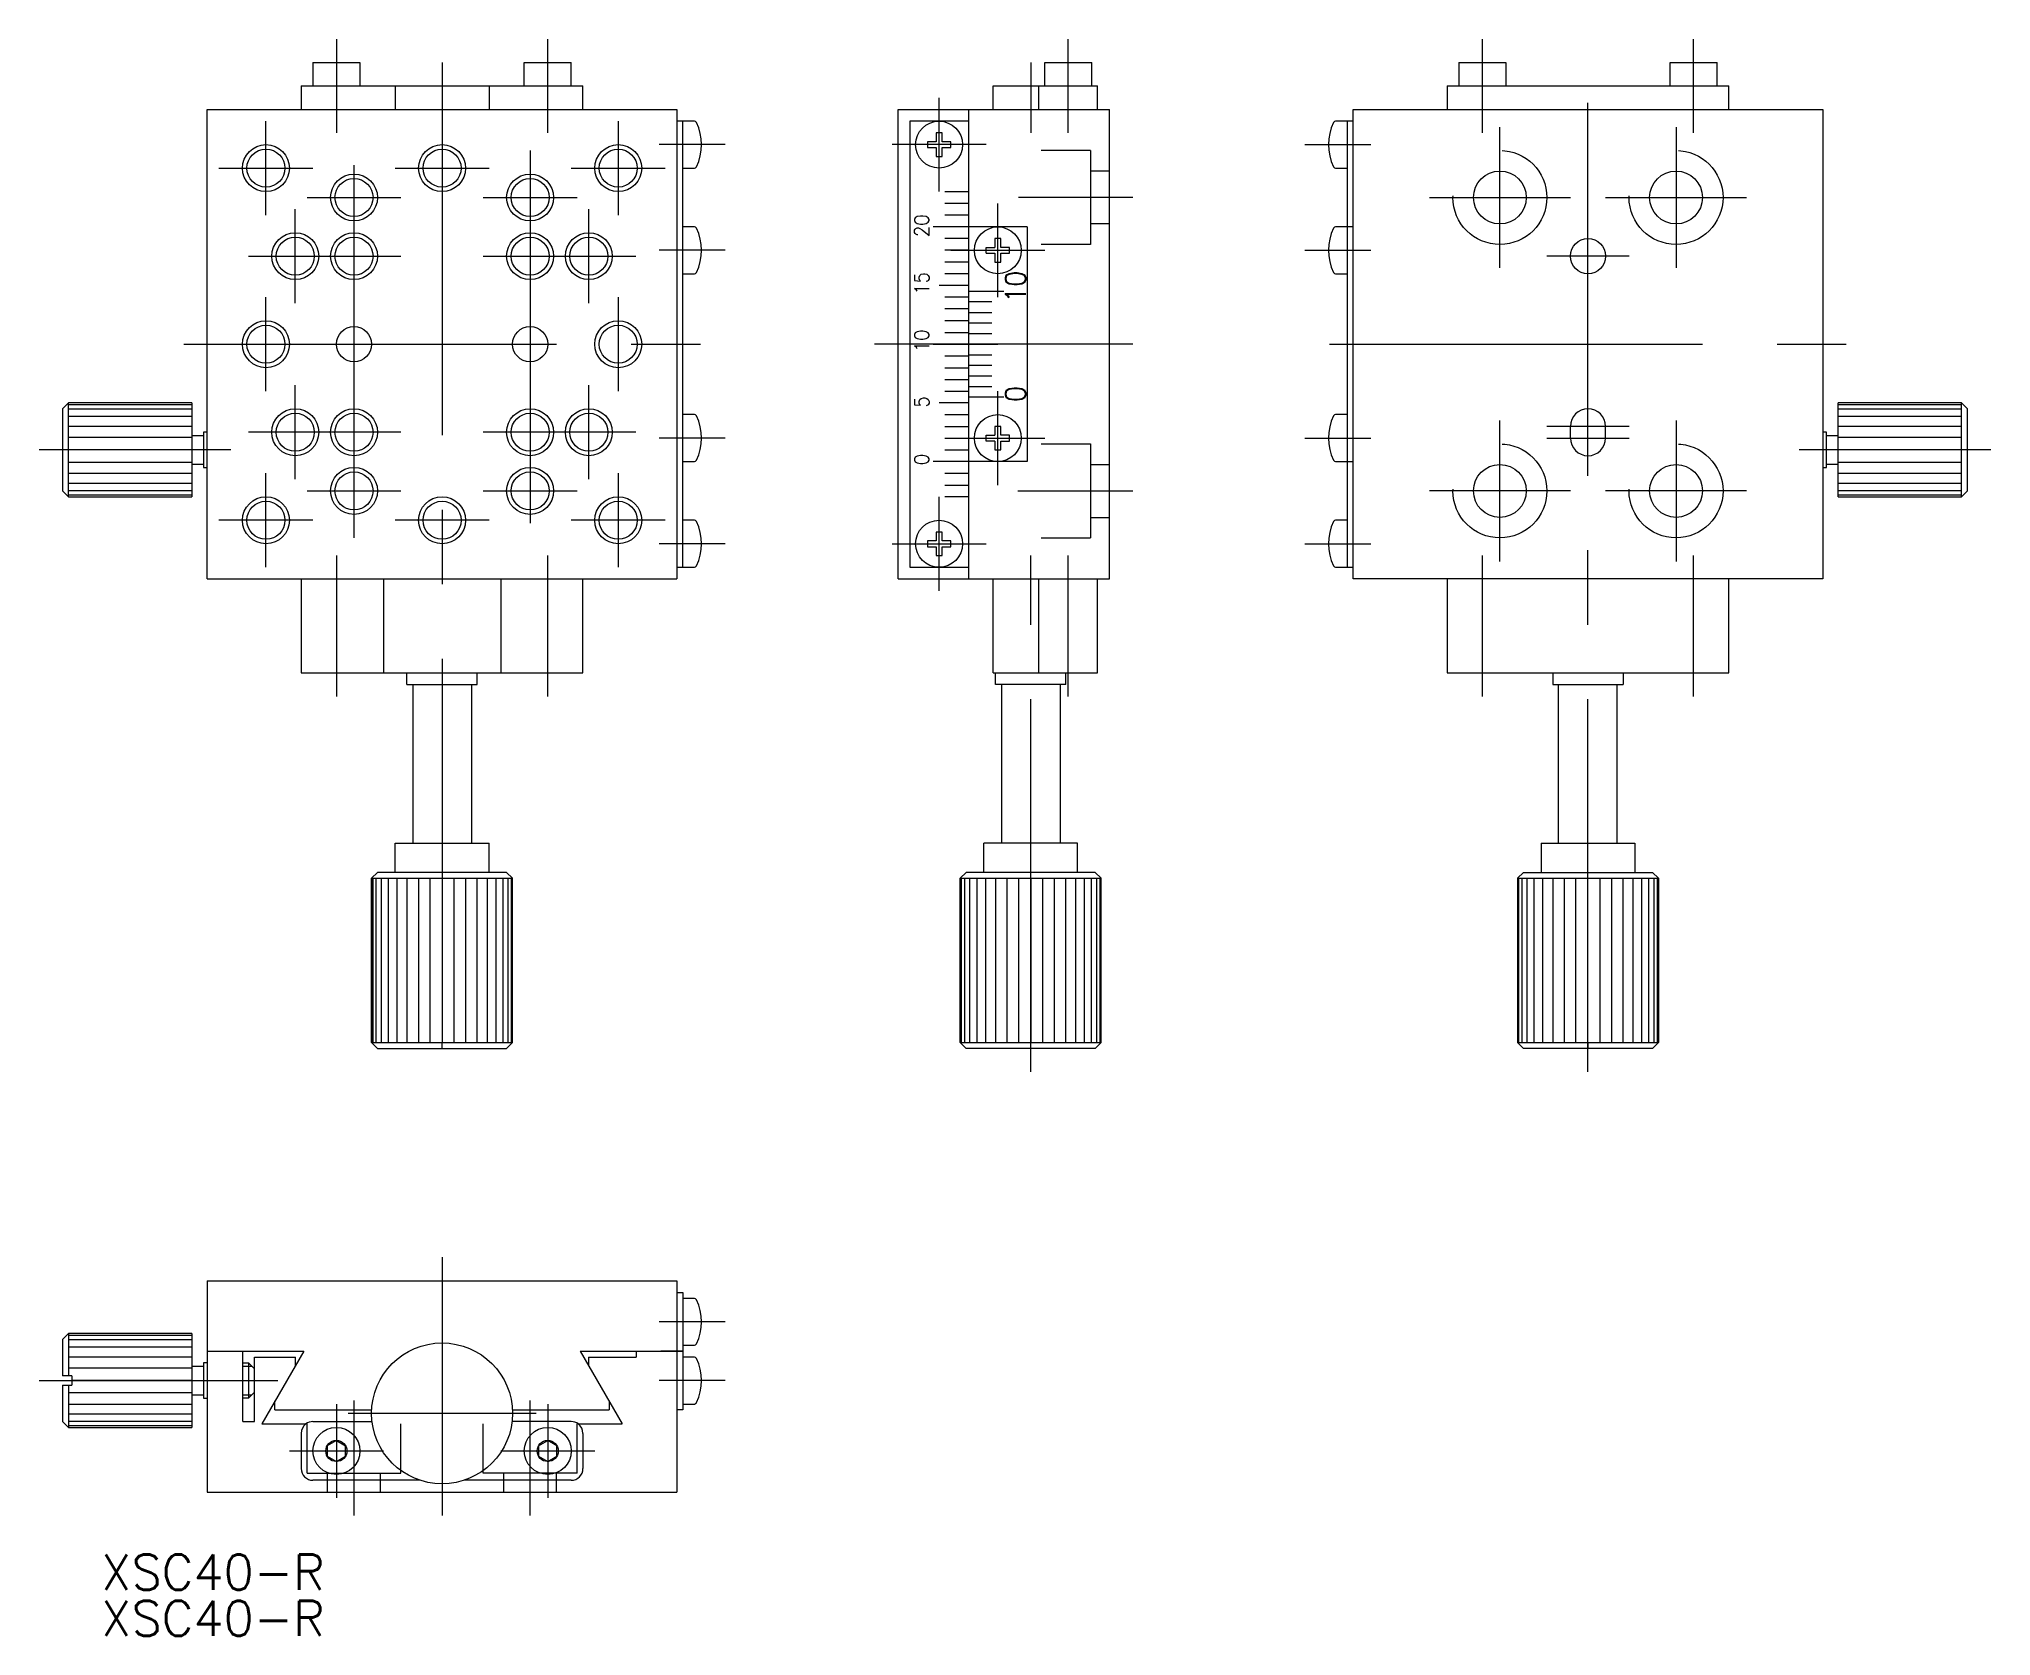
# Model space of a CAD drawing. Extents: x -34 to 132, y -110 to 26.
import ezdxf

# ---------------------------------------------------------------- set-up
doc = ezdxf.new("R2010")
doc.units = 0
doc.linetypes.add('CENTER', pattern=[50.8, 31.75, -6.35, 6.35, -6.35])
doc.linetypes.add('DASHED', pattern=[19.05, 12.7, -6.35])
doc.layers.get('0').update_dxf_attribs({"linetype": 'CONTINUOUS'})
doc.layers.add('CENTER', color=1, linetype='CENTER')
doc.styles.add('CONVERTER_1', font='txt.shx', dxfattribs={"width": 0.9})
doc.styles.get("Standard").update_dxf_attribs({"font": 'txt.shx', "height": 3, "bigfont": 'bigfont.shx'})

# ---------------------------------------------------------------- blocks, each defined once
blk = doc.blocks.new('*U2')
at = {"color": 7, "linetype": 'CONTINUOUS', "style": 'CONVERTER_1', "width": 0.9}
blk.add_text('0', height=1.25, rotation=90, dxfattribs=at).set_placement((41.47, -10.31))
blk = doc.blocks.new('*U3')
at = {"color": 7, "linetype": 'CONTINUOUS', "style": 'CONVERTER_1', "width": 0.9}
blk.add_text('5', height=1.25, rotation=90, dxfattribs=at).set_placement((41.47, -5.4))
blk = doc.blocks.new('*U4')
at = {"color": 7, "linetype": 'CONTINUOUS', "style": 'CONVERTER_1', "width": 0.9}
blk.add_text('10', height=1.25, rotation=90, dxfattribs=at).set_placement((41.47, -0.68))
blk = doc.blocks.new('*U5')
at = {"color": 7, "linetype": 'CONTINUOUS', "style": 'CONVERTER_1', "width": 0.9}
blk.add_text('20', height=1.25, rotation=90, dxfattribs=at).set_placement((41.47, 9.13))
blk = doc.blocks.new('*U6')
at = {"color": 7, "linetype": 'CONTINUOUS', "style": 'CONVERTER_1', "width": 0.9}
blk.add_text('15', height=1.25, rotation=90, dxfattribs=at).set_placement((41.47, 4.22))
blk = doc.blocks.new('*U7')
at = {"color": 7, "linetype": 'CONTINUOUS', "style": 'CONVERTER_1', "width": 0.9}
blk.add_text('10', height=1.75, rotation=90, dxfattribs=at).set_placement((49.72, 3.55))
blk = doc.blocks.new('*U8')
at = {"color": 7, "linetype": 'CONTINUOUS', "style": 'CONVERTER_1', "width": 0.9}
blk.add_text('0', height=1.75, rotation=90, dxfattribs=at).set_placement((49.72, -4.92))
blk = doc.blocks.new('*U9')
at = {"color": 7, "linetype": 'CONTINUOUS'}
blk.add_text('XSC40-R', height=3, dxfattribs=at).set_placement((-29.02, -106.11))
blk = doc.blocks.new('*U10')
at = {"color": 7, "linetype": 'CONTINUOUS'}
blk.add_text('XSC40-R', height=3, dxfattribs=at).set_placement((-29.02, -110.05))

msp = doc.modelspace()

# ---------------------------------------------------------------- linework, layer by layer
at = {"color": 7, "linetype": 'CONTINUOUS'}
for p, q in [((-11, 24), (-11, 22)), ((-11, 24), (-7, 24)), ((-7, 24), (-7, 22)), ((7, 24), (11, 24)), ((7, 22), (7, 24)), ((11, 22), (11, 24)), ((51.33, 22), (51.33, 24)), ((51.33, 24), (53.33, 24)), ((53.33, 24), (55.33, 24)), ((55.33, 22), (55.33, 24)), ((86.59, 24), (86.59, 22)), ((86.59, 24), (90.59, 24)), ((90.59, 24), (90.59, 22)), ((104.59, 24), (108.59, 24)), ((104.59, 22), (104.59, 24)), ((108.59, 22), (108.59, 24)), ((-12, 22), (-12, 20)), ((-12, 22), (12, 22)), ((-4, 22), (-4, 20)), ((4, 22), (4, 20)), ((12, 20), (12, 22)), ((46.93, 20), (46.93, 22)), ((46.93, 20), (46.93, 22)), ((46.93, 22), (55.83, 22)), ((50.83, 20), (50.83, 22)), ((55.83, 20), (55.83, 22)), ((85.59, 22), (85.59, 20)), ((85.59, 22), (109.59, 22)), ((109.59, 20), (109.59, 22)), ((-20, -20), (-20, 20)), ((-20, 20), (20, 20)), ((20, 20), (20, -20)), ((38.83, -20), (38.83, 20)), ((38.83, 20), (56.83, 20)), ((44.83, 20), (44.83, -20)), ((56.83, -20), (56.83, 20)), ((77.59, -20), (77.59, 20)), ((77.59, 20), (117.59, 20)), ((117.59, 20), (117.59, -20)), ((21.49, 19), (20, 19)), ((20.5, -19), (20.5, 19)), ((39.83, 19), (39.83, -19)), ((44.83, 19), (39.83, 19)), ((77.59, 19), (76.1, 19)), ((77.09, 19), (77.09, -19)), ((42.08, 17.25), (41.33, 17.25)), ((41.33, 17.25), (41.33, 16.75)), ((41.33, 16.75), (42.08, 16.75)), ((42.58, 18), (42.08, 18)), ((42.08, 18), (42.08, 17.25)), ((42.08, 16.75), (42.08, 16)), ((42.58, 17.25), (42.58, 18)), ((43.33, 17.25), (42.58, 17.25)), ((42.58, 16), (42.58, 16.75)), ((42.58, 16.75), (43.33, 16.75)), ((43.33, 16.75), (43.33, 17.25)), ((20.5, 15), (21.49, 15)), ((42.08, 16), (42.58, 16)), ((76.1, 15), (77.09, 15)), ((42.83, 13), (44.83, 13)), ((44.83, 12), (42.83, 12)), ((21.49, 10), (20.5, 10)), ((49.83, 10), (41.83, 10)), ((44.83, 11), (42.83, 11)), ((49.83, 10), (49.83, -10)), ((77.59, 10), (76.1, 10)), ((44.83, 9), (42.83, 9)), ((47.58, 9), (47.08, 9)), ((47.08, 9), (47.08, 8.25)), ((47.58, 8.25), (47.58, 9)), ((44.83, 8), (42.83, 8)), ((44.83, 7), (42.83, 7)), ((46.33, 7.75), (46.33, 8.25)), ((46.33, 8.25), (47.08, 8.25)), ((46.33, 7.75), (47.08, 7.75)), ((47.08, 7.75), (47.08, 7)), ((47.08, 7), (47.58, 7)), ((48.33, 8.25), (47.58, 8.25)), ((47.58, 7.75), (48.33, 7.75)), ((47.58, 7), (47.58, 7.75)), ((48.33, 7.75), (48.33, 8.25)), ((20.5, 6), (21.49, 6)), ((44.83, 5), (42.33, 5)), ((44.83, 6), (42.83, 6)), ((76.1, 6), (77.09, 6)), ((44.83, 4), (42.83, 4)), ((47.83, 4.5), (44.83, 4.5)), ((46.83, 3.6), (44.83, 3.6)), ((44.83, 3), (42.83, 3)), ((44.83, 2), (42.83, 2)), ((44.83, 2.7), (46.83, 2.7)), ((46.83, 1.8), (44.83, 1.8)), ((41.83, 0), (44.83, 0)), ((42.83, 1), (44.83, 1)), ((44.83, 0.9), (46.83, 0.9)), ((44.83, 0), (47.33, 0)), ((42.83, -1), (44.83, -1)), ((44.83, -0.9), (46.83, -0.9)), ((42.83, -2), (44.83, -2)), ((42.83, -3), (44.83, -3)), ((44.83, -1.8), (46.83, -1.8)), ((44.83, -2.7), (46.83, -2.7)), ((42.83, -4), (44.83, -4)), ((44.83, -3.6), (46.83, -3.6)), ((47.83, -4.5), (44.83, -4.5)), ((-32.32, -5.5), (-31.82, -5)), ((-32.32, -5.5), (-32.32, -12.5)), ((-21.32, -5), (-31.82, -5)), ((-31.82, -13), (-31.82, -5)), ((-31.82, -5.14), (-21.32, -5.14)), ((-21.32, -5.54), (-31.82, -5.54)), ((-21.32, -6.17), (-31.82, -6.17)), ((-21.32, -5), (-21.32, -13)), ((21.49, -6), (20.5, -6)), ((44.83, -5), (42.33, -5)), ((42.83, -6), (44.83, -6)), ((77.09, -6), (76.1, -6)), ((129.41, -5), (118.91, -5)), ((118.91, -5.14), (118.91, -5)), ((118.91, -5.14), (129.41, -5.14)), ((118.91, -7.78), (118.91, -5.14)), ((129.41, -5.54), (118.91, -5.54)), ((129.41, -6.17), (118.91, -6.17)), ((129.41, -13), (129.41, -5)), ((129.41, -5), (129.91, -5.5)), ((129.91, -12.5), (129.91, -5.5)), ((-21.32, -7), (-31.82, -7)), ((-21.32, -7.96), (-31.82, -7.96)), ((-21.32, -7.78), (-20.32, -7.78)), ((-20.32, -7.5), (-20.32, -10.5)), ((-20, -7.5), (-20.32, -7.5)), ((42.83, -7), (44.83, -7)), ((42.83, -8), (44.83, -8)), ((46.33, -7.75), (47.08, -7.75)), ((46.33, -8.25), (46.33, -7.75)), ((47.08, -8.25), (46.33, -8.25)), ((47.08, -7), (47.08, -7.75)), ((47.58, -7), (47.08, -7)), ((47.08, -8.25), (47.08, -9)), ((47.58, -7.75), (47.58, -7)), ((48.33, -7.75), (47.58, -7.75)), ((47.58, -9), (47.58, -8.25)), ((47.58, -8.25), (48.33, -8.25)), ((48.33, -8.25), (48.33, -7.75)), ((96.09, -8), (96.09, -7)), ((99.09, -8), (99.09, -7)), ((117.91, -7.5), (117.59, -7.5)), ((117.91, -10.5), (117.91, -7.5)), ((117.91, -7.78), (118.91, -7.78)), ((129.41, -7), (118.91, -7)), ((118.91, -9), (118.91, -7.78)), ((129.41, -7.96), (118.91, -7.96)), ((-21.32, -9), (-31.82, -9)), ((42.83, -9), (44.83, -9)), ((47.08, -9), (47.58, -9)), ((129.41, -9), (118.91, -9)), ((118.91, -10.23), (118.91, -9)), ((-31.82, -10.04), (-21.32, -10.04)), ((-31.82, -11), (-21.32, -11)), ((-21.32, -10.23), (-20.32, -10.23)), ((-20.32, -10.5), (-20, -10.5)), ((20.5, -10), (21.49, -10)), ((49.83, -10), (41.83, -10)), ((42.83, -11), (44.83, -11)), ((56.83, -14.75), (56.83, -10.25)), ((56.83, -14.75), (56.83, -10.25)), ((76.1, -10), (77.59, -10)), ((117.59, -10.5), (117.91, -10.5)), ((117.91, -10.23), (118.91, -10.23)), ((118.91, -10.04), (129.41, -10.04)), ((118.91, -13), (118.91, -10.23)), ((118.91, -11), (129.41, -11)), ((-31.82, -13), (-32.32, -12.5)), ((-31.82, -11.83), (-21.32, -11.83)), ((-31.82, -12.46), (-21.32, -12.46)), ((-21.32, -12.86), (-31.82, -12.86)), ((-31.82, -13), (-21.32, -13)), ((42.83, -12), (44.83, -12)), ((44.83, -13), (42.83, -13)), ((118.91, -11.83), (129.41, -11.83)), ((118.91, -12.46), (129.41, -12.46)), ((129.41, -12.86), (118.91, -12.86)), ((118.91, -13), (129.41, -13)), ((129.91, -12.5), (129.41, -13)), ((21.49, -15), (20.5, -15)), ((42.08, -16), (42.08, -16.75)), ((42.58, -16), (42.08, -16)), ((42.58, -16.75), (42.58, -16)), ((77.09, -15), (76.1, -15)), ((41.33, -16.75), (41.33, -17.25)), ((42.08, -16.75), (41.33, -16.75)), ((41.33, -17.25), (42.08, -17.25)), ((42.08, -17.25), (42.08, -18)), ((42.08, -18), (42.58, -18)), ((43.33, -16.75), (42.58, -16.75)), ((42.58, -17.25), (43.33, -17.25)), ((42.58, -18), (42.58, -17.25)), ((43.33, -17.25), (43.33, -16.75)), ((20, -19), (20.5, -19)), ((20.5, -19), (21.49, -19)), ((39.83, -19), (44.83, -19)), ((76.1, -19), (77.59, -19)), ((-20, -20), (20, -20)), ((-12, -20), (-12, -28)), ((-5, -20), (-5, -28)), ((5, -20), (5, -28)), ((12, -28), (12, -20)), ((20, -20), (20, -20)), ((38.83, -20), (56.83, -20)), ((46.93, -22), (46.93, -20)), ((46.93, -28), (46.93, -20)), ((50.83, -28), (50.83, -20)), ((55.83, -28), (55.83, -20)), ((117.59, -20), (77.59, -20)), ((85.59, -20), (85.59, -28)), ((109.59, -28), (109.59, -20)), ((-12, -28), (12, -28)), ((-3, -29), (-3, -28)), ((-3, -29), (-3, -28)), ((3, -29), (3, -28)), ((3, -29), (3, -28)), ((46.93, -28), (55.83, -28)), ((47.13, -29), (47.13, -28)), ((53.13, -29), (53.13, -28)), ((85.59, -28), (109.59, -28)), ((94.59, -28), (94.59, -29)), ((94.59, -28), (94.59, -29)), ((100.59, -28), (100.59, -29)), ((100.59, -28), (100.59, -29)), ((-3, -29), (3, -29)), ((-2.5, -29), (-2.5, -42.5)), ((2.5, -29), (2.5, -42.5)), ((53.13, -29), (47.13, -29)), ((47.63, -29), (47.63, -42.5)), ((52.63, -29), (52.63, -42.5)), ((94.59, -29), (100.59, -29)), ((95.09, -42.5), (95.09, -29)), ((100.09, -42.5), (100.09, -29)), ((-4, -45), (-4, -42.5)), ((-4, -45), (-4, -42.5)), ((-4, -42.5), (4, -42.5)), ((4, -45), (4, -42.5)), ((54.13, -42.5), (46.13, -42.5)), ((47.63, -42.5), (46.13, -42.5)), ((46.13, -45), (46.13, -42.5)), ((54.13, -42.5), (52.63, -42.5)), ((54.13, -45), (54.13, -42.5)), ((93.59, -42.5), (93.59, -45)), ((93.59, -42.5), (101.59, -42.5)), ((101.59, -42.5), (101.59, -45)), ((101.59, -42.5), (101.59, -45)), ((-6, -45.5), (-5.5, -45)), ((-6, -59.5), (-6, -45.5)), ((-6, -45.5), (-6, -59.5)), ((-6, -45.5), (6, -45.5)), ((-5.91, -45.5), (-5.91, -59.5)), ((-5.64, -45.5), (-5.64, -59.5)), ((5.5, -45), (-5.5, -45)), ((-5.2, -45.5), (-5.2, -59.5)), ((-4.6, -45.5), (-4.6, -59.5)), ((-3.86, -45.5), (-3.86, -59.5)), ((-3, -45.5), (-3, -59.5)), ((-2.02, -45.5), (-2.02, -59.5)), ((-1.04, -45.5), (-1.04, -59.5)), ((0, -45.5), (0, -59.5)), ((1.04, -59.5), (1.04, -45.5)), ((2.02, -59.5), (2.02, -45.5)), ((3, -59.5), (3, -45.5)), ((3.86, -59.5), (3.86, -45.5)), ((4.6, -59.5), (4.6, -45.5)), ((5.2, -59.5), (5.2, -45.5)), ((5.5, -45), (6, -45.5)), ((5.64, -59.5), (5.64, -45.5)), ((5.91, -59.5), (5.91, -45.5)), ((6, -59.5), (6, -45.5)), ((44.13, -45.5), (44.63, -45)), ((44.13, -59.5), (44.13, -45.5)), ((44.13, -45.5), (44.13, -59.5)), ((44.13, -45.5), (56.13, -45.5)), ((44.22, -45.5), (44.22, -59.5)), ((44.49, -45.5), (44.49, -59.5)), ((55.63, -45), (44.63, -45)), ((44.93, -45.5), (44.93, -59.5)), ((45.53, -45.5), (45.53, -59.5)), ((54.13, -45), (46.13, -45)), ((46.27, -45.5), (46.27, -59.5)), ((47.13, -45.5), (47.13, -59.5)), ((48.11, -45.5), (48.11, -59.5)), ((49.09, -45.5), (49.09, -59.5)), ((50.13, -45.5), (50.13, -59.5)), ((51.17, -59.5), (51.17, -45.5)), ((52.15, -59.5), (52.15, -45.5)), ((53.13, -59.5), (53.13, -45.5)), ((53.98, -59.5), (53.98, -45.5)), ((54.72, -59.5), (54.72, -45.5)), ((55.32, -59.5), (55.32, -45.5)), ((55.63, -45), (56.13, -45.5)), ((55.77, -59.5), (55.77, -45.5)), ((56.04, -59.5), (56.04, -45.5)), ((56.13, -59.5), (56.13, -45.5)), ((91.59, -45.5), (92.09, -45)), ((91.59, -45.5), (91.59, -59.5)), ((91.59, -45.5), (103.59, -45.5)), ((91.68, -45.5), (91.68, -59.5)), ((91.95, -45.5), (91.95, -59.5)), ((92.09, -45), (103.09, -45)), ((92.39, -45.5), (92.39, -59.5)), ((92.99, -45.5), (92.99, -59.5)), ((93.73, -45.5), (93.73, -59.5)), ((94.59, -45.5), (94.59, -59.5)), ((95.57, -45.5), (95.57, -59.5)), ((96.54, -45.5), (96.54, -59.5)), ((97.59, -59.5), (97.59, -45.5)), ((98.63, -59.5), (98.63, -45.5)), ((99.61, -59.5), (99.61, -45.5)), ((100.59, -59.5), (100.59, -45.5)), ((101.44, -59.5), (101.44, -45.5)), ((102.18, -59.5), (102.18, -45.5)), ((102.78, -59.5), (102.78, -45.5)), ((103.09, -45), (103.59, -45.5)), ((103.22, -59.5), (103.22, -45.5)), ((103.5, -59.5), (103.5, -45.5)), ((103.59, -59.5), (103.59, -45.5)), ((103.59, -45.5), (103.59, -59.5)), ((-6, -59.5), (-5.5, -60)), ((-6, -59.5), (6, -59.5)), ((6, -59.5), (5.5, -60)), ((44.13, -59.5), (44.63, -60)), ((44.13, -59.5), (56.13, -59.5)), ((56.13, -59.5), (55.63, -60)), ((92.09, -60), (91.59, -59.5)), ((91.59, -59.5), (103.59, -59.5)), ((103.09, -60), (103.59, -59.5)), ((-5.5, -60), (5.5, -60)), ((55.63, -60), (44.63, -60)), ((103.09, -60), (92.09, -60)), ((-20, -79.79), (20, -79.79)), ((-20, -79.79), (-20, -97.79)), ((20, -79.79), (20, -97.79)), ((20, -80.79), (20.5, -80.79)), ((20.5, -80.79), (20.5, -90.79)), ((21.49, -81.29), (20.5, -81.29)), ((-32.32, -84.79), (-31.82, -84.29)), ((-21.32, -84.29), (-31.82, -84.29)), ((-31.82, -84.29), (-31.82, -87.89)), ((-31.82, -84.42), (-21.32, -84.42)), ((-21.32, -84.29), (-21.32, -92.29)), ((-32.32, -84.79), (-32.32, -87.89)), ((-21.32, -84.82), (-31.82, -84.82)), ((-21.32, -85.46), (-31.82, -85.46)), ((-21.32, -86.29), (-31.82, -86.29)), ((-20, -85.79), (-11.77, -85.79)), ((-16.98, -91.79), (-16.98, -85.79)), ((-15.98, -91.79), (-15.98, -86.29)), ((-15.98, -86.29), (-12.48, -86.29)), ((-11.77, -85.79), (-15.35, -91.99)), ((-12.48, -87.02), (-12.48, -86.29)), ((11.77, -85.79), (20.5, -85.79)), ((11.77, -85.79), (15.35, -91.99)), ((12.48, -86.29), (12.48, -87.02)), ((12.48, -86.29), (16.52, -86.29)), ((16.52, -85.79), (16.52, -86.29)), ((20.5, -85.79), (18.62, -85.79)), ((20.5, -85.29), (21.49, -85.29)), ((21.49, -86.29), (20.5, -86.29)), ((-31.52, -87.89), (-32.32, -87.89)), ((-21.32, -87.25), (-31.82, -87.25)), ((-31.52, -87.89), (-31.52, -88.69)), ((-21.32, -87.06), (-20.32, -87.06)), ((-20.32, -86.79), (-20.32, -89.79)), ((-20, -86.79), (-20.32, -86.79)), ((-16.98, -86.79), (-16.48, -86.79)), ((-16.48, -86.79), (-16.21, -87.06)), ((-16.48, -86.79), (-16.48, -89.79)), ((-16.21, -87.06), (-15.98, -87.29)), ((-32.32, -88.69), (-31.52, -88.69)), ((-32.32, -88.69), (-32.32, -91.79)), ((-31.82, -88.69), (-31.82, -92.29)), ((-31.82, -89.32), (-21.32, -89.32)), ((-21.32, -88.29), (-31.52, -88.29)), ((-21.32, -89.51), (-20.32, -89.51)), ((-16.21, -89.51), (-16.48, -89.79)), ((-15.98, -89.29), (-16.21, -89.51)), ((-15.98, -89.29), (-15.98, -88.29)), ((-31.82, -90.29), (-21.32, -90.29)), ((-31.82, -91.12), (-21.32, -91.12)), ((-20.32, -89.79), (-20, -89.79)), ((-16.48, -89.79), (-16.98, -89.79)), ((-14.23, -90.79), (-14.23, -90.05)), ((-14.23, -90.79), (-5.99, -90.79)), ((5.99, -90.79), (14.23, -90.79)), ((14.23, -90.05), (14.23, -90.79)), ((20.5, -90.79), (20, -90.79)), ((20.5, -90.29), (21.49, -90.29)), ((-31.82, -92.29), (-32.32, -91.79)), ((-31.82, -91.75), (-21.32, -91.75)), ((-21.32, -92.15), (-31.82, -92.15)), ((-31.82, -92.29), (-21.32, -92.29)), ((-16.98, -91.79), (-15.98, -91.79)), ((-15.35, -91.99), (-11.6, -91.99)), ((-12, -92.79), (-12, -95.79)), ((-11, -91.79), (-5.96, -91.79)), ((11, -91.79), (5.96, -91.79)), ((11.6, -91.99), (15.35, -91.99)), ((12, -92.79), (12, -95.79)), ((-9, -93.39), (-9.78, -93.84)), ((-9.78, -93.84), (-9.78, -94.74)), ((-9.78, -94.74), (-9, -95.19)), ((-9, -93.39), (-8.22, -93.84)), ((-9, -95.19), (-8.22, -94.74)), ((-8.22, -94.74), (-8.22, -93.84)), ((8.22, -93.84), (9, -93.39)), ((8.22, -93.84), (8.22, -94.74)), ((8.22, -94.74), (9, -95.19)), ((9.78, -93.84), (9, -93.39)), ((9, -95.19), (9.78, -94.74)), ((9.78, -94.74), (9.78, -93.84)), ((-20, -97.79), (20, -97.79)), ((-1.87, -96.79), (-11, -96.79)), ((11, -96.79), (1.87, -96.79))]:
    msp.add_line(p, q, dxfattribs=at)
at = {"color": 3, "linetype": 'DASHED'}
for p, q in [((55.23, 16.5), (51.03, 16.5)), ((55.23, 16.5), (55.23, 8.5)), ((56.83, 14.75), (55.23, 14.75)), ((56.83, 10.25), (55.23, 10.25)), ((55.23, 8.5), (51.03, 8.5)), ((51.03, -8.5), (55.23, -8.5)), ((55.23, -8.5), (55.23, -16.5)), ((55.23, -10.25), (56.83, -10.25)), ((55.23, -14.75), (56.83, -14.75)), ((51.03, -16.5), (55.23, -16.5)), ((-11.5, -96.19), (-11.5, -91.99)), ((-3.5, -96.19), (-3.5, -91.99)), ((3.5, -96.19), (3.5, -91.99)), ((11.5, -96.19), (11.5, -91.99)), ((-11.5, -96.19), (-3.5, -96.19)), ((-9.75, -97.79), (-9.75, -96.19)), ((-5.25, -97.79), (-5.25, -96.19)), ((11.5, -96.19), (3.5, -96.19)), ((5.25, -97.79), (5.25, -96.19)), ((9.75, -97.79), (9.75, -96.19))]:
    msp.add_line(p, q, dxfattribs=at)
at = {"color": 3, "linetype": 'CONTINUOUS'}
for p, q in [((-16.98, -87.06), (-16.21, -87.06)), ((-16.98, -89.52), (-16.21, -89.52))]:
    msp.add_line(p, q, dxfattribs=at)
at = {"color": 7, "linetype": 'CONTINUOUS'}
for centre, radius in [((42.33, 17), 2), ((-15, 15), 1.62), ((0, 15), 1.62), ((15, 15), 1.62), ((-7.5, 12.5), 1.62), ((7.5, 12.5), 1.62), ((90.09, 12.5), 2.25), ((105.09, 12.5), 2.25), ((47.33, 8), 2), ((-12.5, 7.5), 1.62), ((-7.5, 7.5), 1.62), ((7.5, 7.5), 1.62), ((12.5, 7.5), 1.62), ((97.59, 7.5), 1.5), ((-15, 0), 1.62), ((-7.5, 0), 1.5), ((7.5, 0), 1.5), ((15, 0), 1.62), ((-12.5, -7.5), 1.62), ((-7.5, -7.5), 1.62), ((7.5, -7.5), 1.62), ((12.5, -7.5), 1.62), ((47.33, -8), 2), ((-7.5, -12.5), 1.62), ((7.5, -12.5), 1.62), ((90.09, -12.5), 2.25), ((105.09, -12.5), 2.25), ((-15, -15), 1.62), ((0, -15), 1.62), ((15, -15), 1.62), ((42.33, -17), 2), ((0, -91.09), 6), ((-9, -94.29), 2), ((9, -94.29), 2), ((-9, -94.29), 0.9), ((9, -94.29), 0.9)]:
    msp.add_circle(centre, radius, dxfattribs=at)
at = {"color": 3, "linetype": 'CONTINUOUS'}
for centre in [(-15, 15), (0, 15), (15, 15), (-7.5, 12.5), (7.5, 12.5), (-12.5, 7.5), (-7.5, 7.5), (7.5, 7.5), (12.5, 7.5), (-15, 0), (15, 0), (-12.5, -7.5), (-7.5, -7.5), (7.5, -7.5), (12.5, -7.5), (-7.5, -12.5), (7.5, -12.5), (-15, -15), (0, -15), (15, -15)]:
    msp.add_circle(centre, 2, dxfattribs=at)
at = {"color": 3, "linetype": 'DASHED'}
for centre in [(90.09, 12.5), (105.09, 12.5), (90.09, -12.5), (105.09, -12.5)]:
    msp.add_circle(centre, 4, dxfattribs=at)
at = {"color": 7, "linetype": 'CONTINUOUS'}
for centre, radius, start, end in [((21.49, 18.8), 0.2, 25.6716, 90), ((17.75, 17), 4.35, 334.3284, 25.6716), ((79.84, 17), 4.35, 154.3284, 205.6716), ((76.1, 18.8), 0.2, 90, 154.3284), ((21.49, 15.2), 0.2, 270, 334.3284), ((76.1, 15.2), 0.2, 205.6716, 270), ((21.49, 9.8), 0.2, 25.6716, 90), ((76.1, 9.8), 0.2, 90, 154.3284), ((17.75, 8), 4.35, 334.3284, 25.6716), ((79.84, 8), 4.35, 154.3284, 205.6716), ((21.49, 6.2), 0.2, 270, 334.3284), ((76.1, 6.2), 0.2, 205.6716, 270), ((21.49, -6.2), 0.2, 25.6716, 90), ((17.75, -8), 4.35, 334.3284, 25.6716), ((79.84, -8), 4.35, 154.3284, 205.6716), ((76.1, -6.2), 0.2, 90, 154.3284), ((97.59, -7), 1.5, 0, 180), ((97.59, -8), 1.5, 180, 0), ((21.49, -9.8), 0.2, 270, 334.3284), ((76.1, -9.8), 0.2, 205.6716, 270), ((21.49, -15.2), 0.2, 25.6716, 90), ((17.75, -17), 4.35, 334.3284, 25.6716), ((79.84, -17), 4.35, 154.3284, 205.6716), ((76.1, -15.2), 0.2, 90, 154.3284), ((21.49, -18.8), 0.2, 270, 334.3284), ((76.1, -18.8), 0.2, 205.6716, 270), ((21.49, -81.49), 0.2, 25.6716, 90), ((17.75, -83.29), 4.35, 334.3284, 25.6716), ((21.49, -85.09), 0.2, 270, 334.3284), ((21.49, -86.49), 0.2, 25.6716, 90), ((17.75, -88.29), 4.35, 334.3284, 25.6716), ((21.49, -90.09), 0.2, 270, 334.3284), ((-11, -92.79), 1, 126.8699, 180), ((-11, -92.79), 1, 90, 126.8699), ((11, -92.79), 1, 53.1301, 90), ((11, -92.79), 1, 0, 53.1301), ((-11, -95.79), 1, 180, 270), ((11, -95.79), 1, 270, 0)]:
    msp.add_arc(centre, radius, start, end, dxfattribs=at)
at = {"layer": 'CENTER', "color": 1, "linetype": 'CENTER'}
for p, q in [((-9, 26), (-9, 18)), ((9, 18), (9, 26)), ((53.33, 18), (53.33, 26)), ((88.59, 26), (88.59, 18)), ((106.59, 18), (106.59, 26)), ((0, 24), (0, -62)), ((50.13, 24), (50.13, 18)), ((97.59, -62), (97.59, 24)), ((42.33, 13), (42.33, 21)), ((-15, 11), (-15, 19)), ((15, 19), (15, 11)), ((90.09, 6.5), (90.09, 18.5)), ((105.09, 18.5), (105.09, 6.5)), ((24.1, 17), (18.5, 17)), ((46.33, 17), (38.33, 17)), ((73.49, 17), (79.09, 17)), ((-19, 15), (-11, 15)), ((-7.5, -16.5), (-7.5, 16.5)), ((-4, 15), (4, 15)), ((7.5, 16.5), (7.5, -16.5)), ((11, 15), (19, 15)), ((-11.5, 12.5), (-3.5, 12.5)), ((3.5, 12.5), (11.5, 12.5)), ((47.33, 4), (47.33, 12)), ((58.83, 12.5), (49.08, 12.5)), ((84.09, 12.5), (96.09, 12.5)), ((99.09, 12.5), (111.09, 12.5)), ((-12.5, 3.5), (-12.5, 11.5)), ((12.5, 3.5), (12.5, 11.5)), ((-16.5, 7.5), (-3.5, 7.5)), ((3.5, 7.5), (16.5, 7.5)), ((24.1, 8), (18.5, 8)), ((43.33, 8), (51.33, 8)), ((73.49, 8), (79.09, 8)), ((101.09, 7.5), (94.09, 7.5)), ((-15, -4), (-15, 4)), ((15, 4), (15, -4)), ((-22, 0), (22, 0)), ((58.83, 0), (36.83, 0)), ((75.59, 0), (119.59, 0)), ((-12.5, -11.5), (-12.5, -3.5)), ((12.5, -11.5), (12.5, -3.5)), ((47.33, -12), (47.33, -4)), ((90.09, -18.5), (90.09, -6.5)), ((105.09, -6.5), (105.09, -18.5)), ((-3.5, -7.5), (-16.5, -7.5)), ((16.5, -7.5), (3.5, -7.5)), ((24.1, -8), (18.5, -8)), ((43.33, -8), (51.33, -8)), ((73.49, -8), (79.09, -8)), ((101.09, -7), (94.09, -7)), ((94.09, -8), (101.09, -8)), ((-18, -9), (-34.32, -9)), ((131.91, -9), (115.59, -9)), ((-15, -19), (-15, -11)), ((15, -11), (15, -19)), ((-11.5, -12.5), (-3.5, -12.5)), ((3.5, -12.5), (11.5, -12.5)), ((42.33, -21), (42.33, -13)), ((49.03, -12.5), (58.83, -12.5)), ((96.09, -12.5), (84.09, -12.5)), ((111.09, -12.5), (99.09, -12.5)), ((-11, -15), (-19, -15)), ((4, -15), (-4, -15)), ((19, -15), (11, -15)), ((-9, -18), (-9, -30)), ((9, -30), (9, -18)), ((24.1, -17), (18.5, -17)), ((38.33, -17), (46.33, -17)), ((50.13, -62), (50.13, -18)), ((53.33, -30), (53.33, -18)), ((73.49, -17), (79.09, -17)), ((88.59, -18), (88.59, -30)), ((106.59, -30), (106.59, -18)), ((0, -60), (0, -59.5)), ((97.59, -59.5), (97.59, -60)), ((0, -77.79), (0, -99.79)), ((24.1, -83.29), (18.5, -83.29)), ((-34.32, -88.29), (-13.98, -88.29)), ((24.1, -88.29), (18.5, -88.29)), ((-9, -90.29), (-9, -98.29)), ((8, -91.09), (-8, -91.09)), ((-7.5, -99.79), (-7.5, -89.99)), ((7.5, -99.79), (7.5, -89.99)), ((9, -90.29), (9, -98.29)), ((-13, -94.29), (-5, -94.29)), ((5, -94.29), (13, -94.29))]:
    msp.add_line(p, q, dxfattribs=at)

# ---------------------------------------------------------------- block references
at = {"color": 7, "linetype": 'CONTINUOUS'}
for name in ['*U5', '*U6', '*U7', '*U4', '*U3', '*U8', '*U2', '*U9', '*U10']:
    msp.add_blockref(name, (0, 0), dxfattribs=at)

doc.saveas('drawing.dxf')
